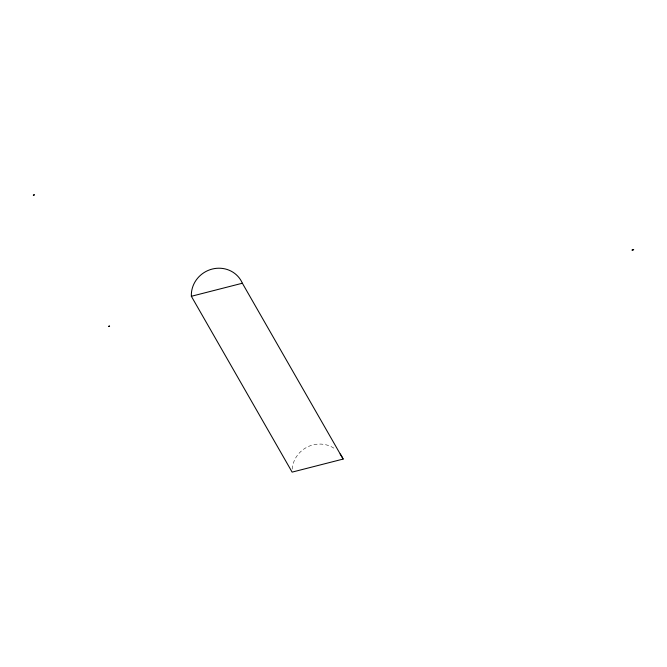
<?xml version="1.0" encoding="UTF-8"?>
<svg xmlns="http://www.w3.org/2000/svg" width="667" height="667" viewBox="0 0 667 667"><rect width="100%" height="100%" fill="white"/><g stroke="black" fill="none" stroke-linecap="round" stroke-linejoin="round"><path stroke-width="0.5" stroke-dasharray="3.33 2.5" d="M292.171 469.109A26.822 25.504 -29.8 0 1 308.046 446.665A26.822 25.504 -29.8 0 1 335.218 449.074"/><path stroke-width="1" d="M191.354 296.281L242.363 283.233L343.13 459.071L292.121 472.119L191.354 296.281A26.822 25.504 -29.8 0 1 212.156 269.076A26.822 25.504 -29.8 0 1 242.363 283.233M340.145 453.944A26.822 25.504 -29.8 0 1 343.13 459.071M633.65 249.675L632.099 250.067L633.65 249.675M34.367 194.881L33.35 195.139L34.367 194.881M109.58 326.121L108.563 326.38L109.58 326.121"/></g></svg>
